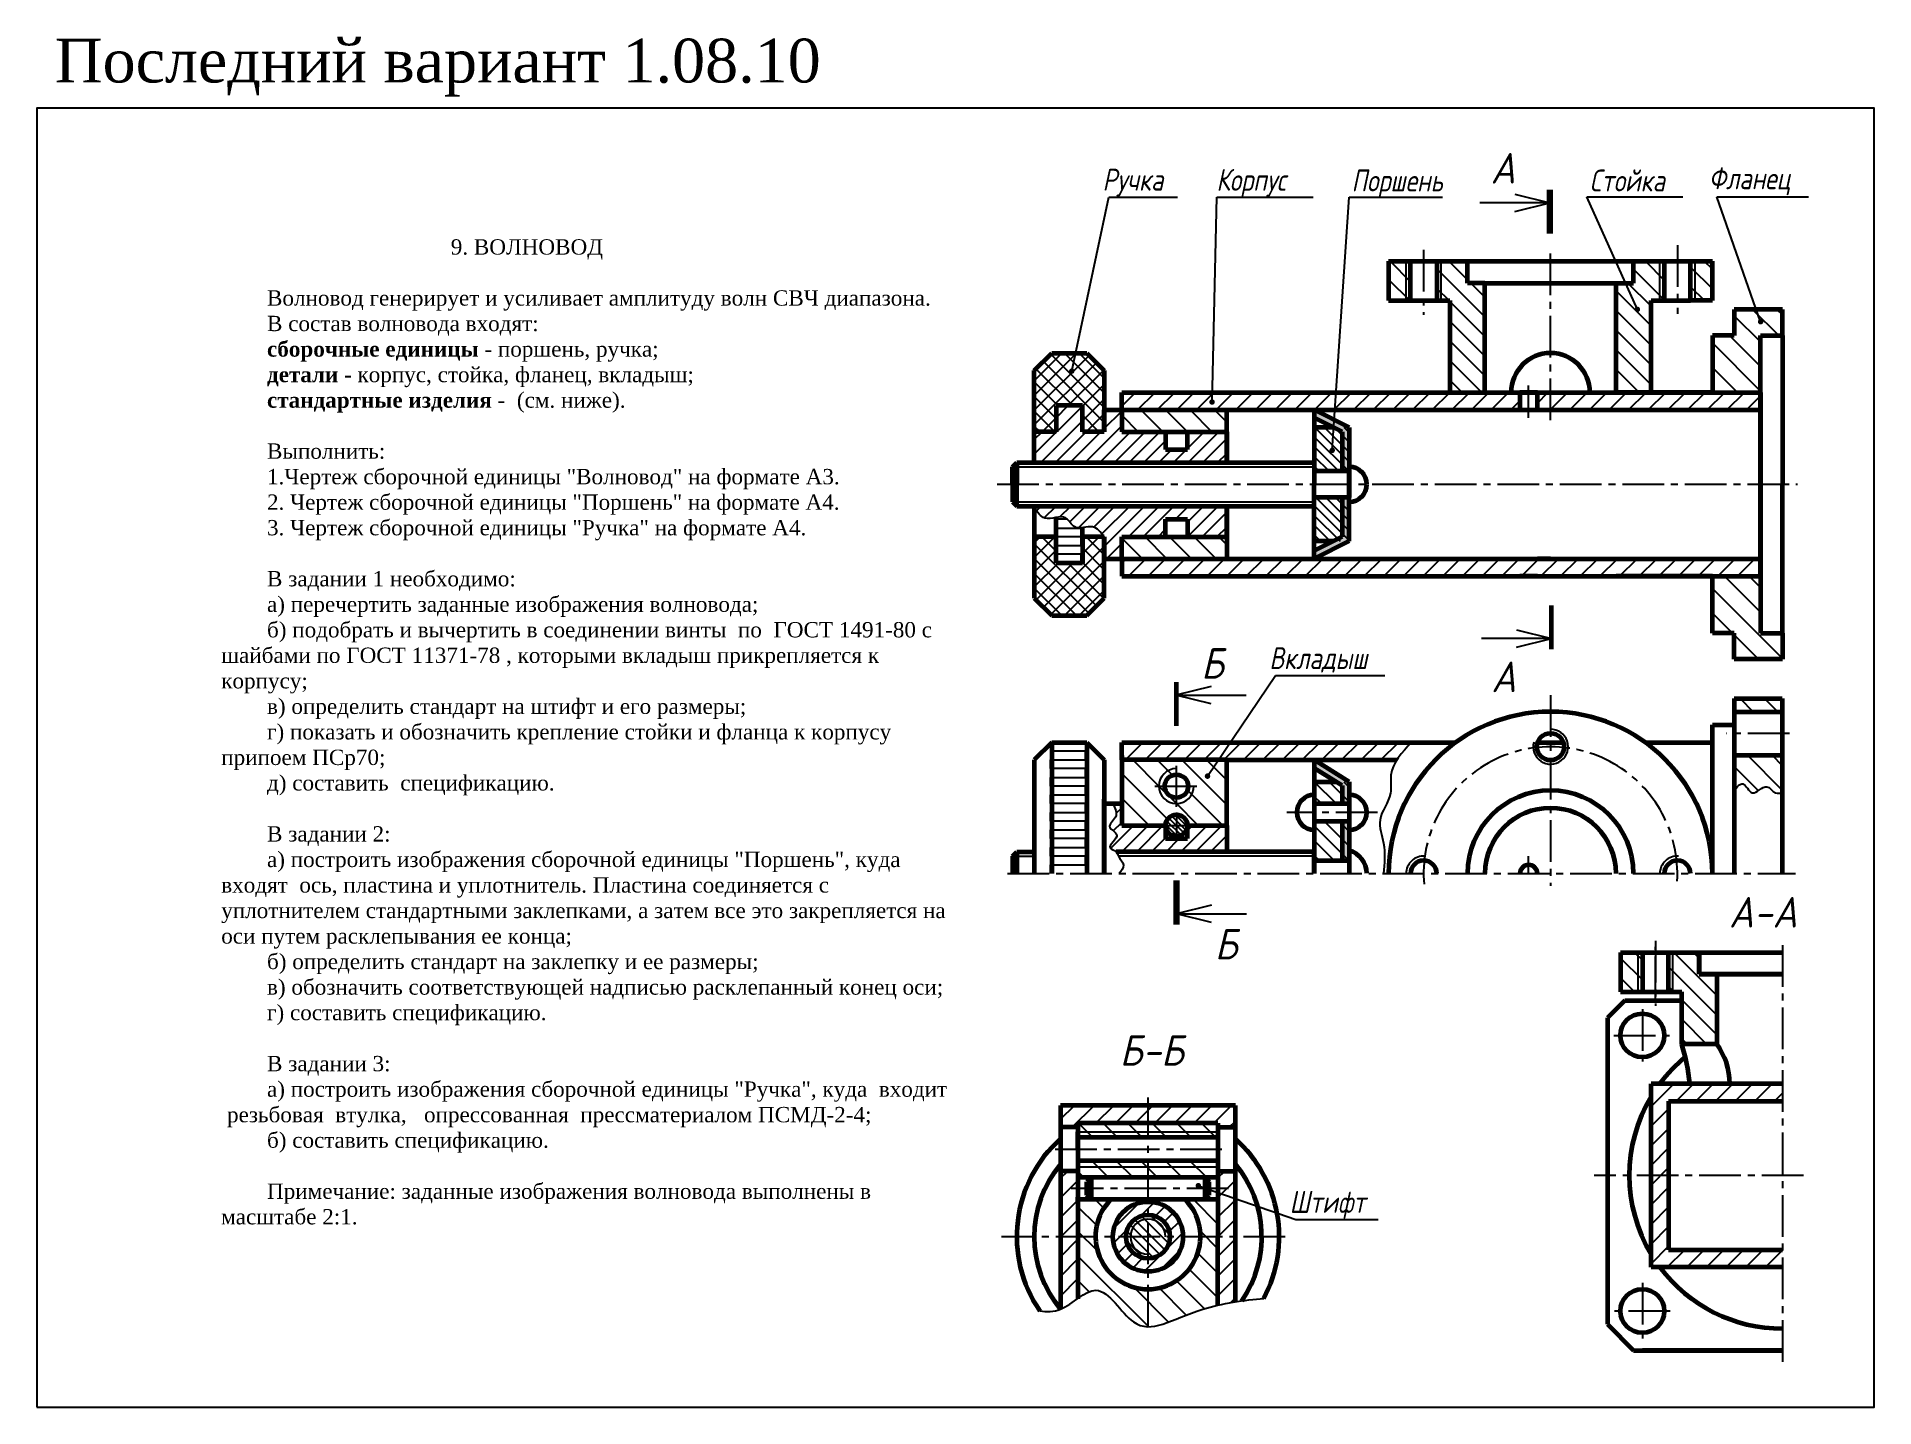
# Model space of a CAD drawing. Header units: millimetres. Extents: x 0 to 420, y 0 to 313.
import ezdxf

# ---------------------------------------------------------------- set-up
doc = ezdxf.new("R2010")
doc.units = ezdxf.units.MM
doc.header["$LTSCALE"] = 0.5
doc.linetypes.add('CENTER2', pattern=[28.575, 19.05, -3.175, 3.175, -3.175])
doc.layers.get('0').update_dxf_attribs({"linetype": 'CONTINUOUS', "lineweight": 60})
doc.styles.get("Standard").update_dxf_attribs({"font": 'isocpeui.ttf', "width": 0.8})
doc.styles.add('стиль1', font='TIMES.TTF')
doc.dimstyles.new('ISO-25', dxfattribs={"dimtxt": 2.5, "dimasz": 5, "dimexe": 1.25, "dimexo": 0.625, "dimtad": 1, "dimtxsty": 'Standard', "dimcen": 2.5, "dimadec": 0, "dimazin": 0, "dimtfac": 1, "dimtmove": 0, "dimatfit": 3, "dimfxl": 0, "dimarcsym": 0})
doc.dimstyles.get("Standard").update_dxf_attribs({"dimtxt": 5, "dimasz": 5, "dimexe": 2, "dimexo": 0, "dimgap": 1.5, "dimtad": 1, "dimdec": 0, "dimzin": 0, "dimtxsty": 'Standard', "dimcen": 5, "dimadec": 0, "dimazin": 0, "dimtfac": 1, "dimtdec": 0, "dimtofl": 0, "dimtmove": 0, "dimatfit": 3, "dimldrblk": 'DOTSMALL', "dimfxl": 0, "dimtolj": 1, "dimtzin": 0, "dimarcsym": 0})
pattern_1 = [(45, (19.0726, -4.5375), (-1.683798, 1.683798), [])]

msp = doc.modelspace()

# ---------------------------------------------------------------- hatches: boundary and pattern name
at = {"lineweight": -3}
h = msp.add_hatch(dxfattribs=at)
h.set_pattern_fill('ANSI31', angle=90, style=0)
h.set_pattern_definition([(135, (19.0726, -4.5375), (-2.245064, -2.245064), [])])
h.paths.add_polyline_path([(309, 253), (313, 253), (313, 262), (309, 262)])
h.paths.add_polyline_path([(323, 232), (331, 232), (331, 257), (327, 257), (327, 262), (321, 262), (321, 253), (323, 253)])
h.paths.add_polyline_path([(369, 253), (371, 253), (371, 262), (365, 262), (365, 257), (361, 257), (361, 232), (369, 232)])
h.paths.add_polyline_path([(378.96, 253), (383, 253), (383, 262), (378.96, 262)])
h.paths.add_polyline_path([(378.96, 262), (378, 262), (378, 253), (378.96, 253)])
h.paths.add_polyline_path([(372, 262), (371, 262), (371, 253), (372, 253)])
h.paths.add_polyline_path([(321, 262), (320, 262), (320, 253), (321, 253)])
h.paths.add_polyline_path([(314, 262), (313, 262), (313, 253), (314, 253)])
h = msp.add_hatch(dxfattribs=at)
h.set_pattern_fill('ANSI31', scale=1.25, angle=90, style=0)
h.set_pattern_definition([(135, (19.0726, -4.5375), (-2.80633, -2.80633), [])])
h.paths.add_polyline_path([(272, 223), (272, 228), (248, 228), (248, 223), (258, 223)])
h.paths.add_polyline_path([(248, 199), (248, 194), (272, 194), (272, 199)])
h.paths.add_polyline_path([(383, 177), (388, 177), (388, 171), (399, 171), (399, 177), (394, 177), (394, 190), (383, 190)])
h.paths.add_polyline_path([(394, 245), (399, 245), (399, 251), (388, 251), (388, 245), (383, 245), (383, 232), (394, 232)])
h = msp.add_hatch(dxfattribs=at)
h.set_pattern_fill('ANSI37', scale=0.75, style=0)
h.set_pattern_definition([(45, (19.0726, -4.5375), (-1.683798, 1.683798), []), (135, (19.0726, -4.5375), (-1.683798, -1.683798), [])])
h.paths.add_polyline_path([(239, 229), (239, 223), (244, 223), (244, 228), (244, 237), (240, 241), (232, 241), (228, 237), (228, 223), (233, 223), (233, 229)])
h.paths.add_polyline_path([(233, 193), (233, 199), (228, 199), (228, 185), (232, 181), (240, 181), (244, 185), (244, 199), (239, 199), (239, 197), (239, 193)])
h = msp.add_hatch(dxfattribs=at)
h.set_pattern_fill('ANSI31', style=0)
h.set_pattern_definition([(45, (19.0726, -4.5375), (-2.245064, 2.245064), [])])
h.paths.add_polyline_path([(339, 232), (331, 232), (323, 232), (248, 232), (248, 228), (272, 228), (292, 228), (339, 228)])
h.paths.add_polyline_path([(394, 232), (346, 232), (346, 228), (394, 228)])
h.paths.add_polyline_path([(346, 232), (343, 232), (343, 228), (346, 228)])
h.paths.add_polyline_path([(394, 194), (292, 194), (272, 194), (248, 194), (248, 190), (394, 190)])
h = msp.add_hatch(dxfattribs=at)
h.set_pattern_fill('ANSI31', scale=0.75, style=0)
h.set_pattern_definition(pattern_1)
h.paths.add_polyline_path([(272, 223), (263, 223), (263, 219), (258, 219), (258, 223), (248, 223), (248, 228), (244, 228), (244, 223), (239, 223), (239, 229), (233, 229), (233, 223), (228, 223), (228, 216), (272, 216)])
h = msp.add_hatch(color=7, dxfattribs=at)
h.paths.add_polyline_path([(298.4, 223.01), (298.4, 214), (300, 214), (300, 224), (292, 228), (292, 226.21)])
h.paths.add_polyline_path([(300, 208), (298.4, 208), (298.4, 198.99), (292, 195.79), (292, 194), (300, 198)])
h = msp.add_hatch(dxfattribs=at)
h.set_pattern_fill('LINE', scale=0.5, angle=135, style=0)
h.set_pattern_definition([(135, (135.5478, 117.8898), (-1.122532, -1.122532), [])])
h.paths.add_polyline_path([(300, 224), (292, 224), (292, 214), (300, 214)])
h.paths.add_polyline_path([(300, 208), (292, 208), (292, 198), (300, 198)])
h = msp.add_hatch(dxfattribs=at)
h.set_pattern_fill('ANSI31', scale=0.75, style=0)
h.set_pattern_definition(pattern_1)
edge = h.paths.add_edge_path()
edge.add_line((228, 206), (228, 205.71))
edge.add_spline(control_points=[(228, 205.71), (228.7, 204.63), (230.38, 202.06), (235.18, 204.72), (237.16, 200.04), (241.51, 202.23), (243.21, 200.02), (244, 199)], knot_values=[0, 0, 0, 0, 3.449076, 8.225299, 11.088306, 15.187801, 18.670582, 18.670582, 18.670582, 18.670582], degree=3, periodic=0)
edge.add_line((244, 199), (244, 194))
edge.add_line((244, 194), (248, 194))
edge.add_line((248, 194), (248, 199))
edge.add_line((248, 199), (258, 199))
edge.add_line((258, 199), (258, 203))
edge.add_line((258, 203), (263, 203))
edge.add_line((263, 203), (263, 199))
edge.add_line((263, 199), (272, 199))
edge.add_line((272, 199), (272, 206))
edge.add_line((272, 206), (228, 206))
h = msp.add_hatch(dxfattribs=at)
h.set_pattern_fill('ANSI31', scale=1.25, angle=90, style=0)
h.set_pattern_definition([(135, (19.0726, -0.9554), (-2.80633, -2.80633), [])])
h.paths.add_polyline_path([(398.99, 159), (398.99, 162), (388, 162), (388, 159)])
edge = h.paths.add_edge_path()
edge.add_line((388, 149), (388, 140.97))
edge.add_spline(control_points=[(388, 140.97), (388.67, 141.83), (390.15, 143.72), (392.05, 138.71), (395.3, 143.24), (397.06, 140.14), (398.45, 140.38), (398.99, 140.48)], knot_values=[0, 0, 0, 0, 2.493003, 5.493714, 9.088891, 11.516153, 13.071434, 13.071434, 13.071434, 13.071434], degree=3, periodic=0)
edge.add_line((398.99, 140.48), (398.99, 149))
edge.add_line((398.99, 149), (388, 149))
h = msp.add_hatch(dxfattribs=at)
h.set_pattern_fill('ANSI31', style=0)
h.set_pattern_definition([(45, (19.0726, -0.9554), (-2.245064, 2.245064), [])])
edge = h.paths.add_edge_path()
edge.add_spline(control_points=[(310.86, 148), (311.75, 149.39), (312.98, 150.7), (314.2, 152)], knot_values=[0, 0, 0, 0, 4.948753, 4.948753, 4.948753, 4.948753], degree=3, periodic=0)
edge.add_line((314.2, 152), (248, 152))
edge.add_line((248, 152), (248, 148))
edge.add_line((248, 148), (272, 148))
edge.add_line((272, 148), (310.86, 148))
h = msp.add_hatch(dxfattribs=at)
h.set_pattern_fill('ANSI31', scale=1.25, angle=90, style=0)
h.paths.add_polyline_path([(272, 148), (248, 148), (248, 138), (248, 133), (258, 133, -1), (263, 133), (263.41, 133), (272, 133)])
h.paths.add_polyline_path([(260.5, 146), (260.5, 144.67, -0.414214), (263.17, 142), (264.5, 142, -2.414214)], flags=16)
h.paths.add_polyline_path([(264.5, 142), (263.17, 142, -0.414214), (260.5, 139.33), (260.5, 138, 0.414214)], flags=0)
h.paths.add_polyline_path([(257.83, 142), (256.5, 142, 0.414214), (260.5, 138), (260.5, 139.33, -0.414214)], flags=16)
h.paths.add_polyline_path([(260.5, 146, 0.414214), (256.5, 142), (257.83, 142, -0.414214), (260.5, 144.67)], flags=0)
h = msp.add_hatch(color=7, dxfattribs=at)
h.paths.add_polyline_path([(298.4, 142.11), (298.4, 138), (300, 138), (300, 143), (292, 148), (292, 146.11)])
h.paths.add_polyline_path([(300, 134), (298.4, 134), (298.4, 125), (300, 125)])
h = msp.add_hatch(dxfattribs=at)
h.set_pattern_fill('LINE', scale=0.75, angle=135, style=0)
h.set_pattern_definition([(135, (135.5478, 131.081), (-1.683798, -1.683798), [])])
h.paths.add_polyline_path([(300, 138), (300, 143), (292, 143), (292, 138)])
h.paths.add_polyline_path([(292, 125), (300, 125), (300, 134), (292, 134)])
h = msp.add_hatch(dxfattribs=at)
h.set_pattern_fill('ANSI31', scale=0.75, style=0)
h.set_pattern_definition([(45, (19.0726, -0.9554), (-1.683798, 1.683798), [])])
edge = h.paths.add_edge_path()
edge.add_line((272, 127), (272, 133))
edge.add_line((272, 133), (263, 133))
edge.add_line((263, 133), (263, 130))
edge.add_line((263, 130), (258, 130))
edge.add_line((258, 130), (258, 133))
edge.add_line((258, 133), (257.59, 133))
edge.add_line((257.59, 133), (248, 133))
edge.add_line((248, 133), (248, 138))
edge.add_line((248, 138), (246, 138))
edge.add_spline(control_points=[(246, 138), (246.52, 136.96), (247.49, 135.02), (243.98, 132.52), (248.55, 130.87), (243.9, 127.89), (246.35, 127.4), (246.73, 127)], knot_values=[0, 0, 0, 0, 3.128928, 5.819435, 8.197338, 11.522193, 13.180616, 13.180616, 13.180616, 13.180616], degree=3, periodic=0)
edge.add_line((246.73, 127), (272, 127))
h = msp.add_hatch(dxfattribs=at)
h.set_pattern_fill('LINE', scale=0.25, angle=135, style=0)
h.set_pattern_definition([(135, (135.5478, 131.0811), (-0.561266, -0.561266), [])])
h.paths.add_polyline_path([(263, 133), (260.5, 133), (260.5, 130.5, 0.414214)])
h.paths.add_polyline_path([(260.5, 135.5), (260.5, 133), (263, 133, 0.414214)])
h.paths.add_polyline_path([(260.5, 135.5, 0.414214), (258, 133), (260.5, 133)])
h.paths.add_polyline_path([(260.5, 133), (258, 133, 0.414214), (260.5, 130.5)])
h = msp.add_hatch(dxfattribs=at)
h.set_pattern_fill('ANSI31', angle=90, style=0)
h.set_pattern_definition([(135, (21.0163, 3.6377), (-2.245064, -2.245064), [])])
h.paths.add_polyline_path([(366, 104), (362, 104), (362, 95), (366, 95)])
h.paths.add_polyline_path([(376, 95), (376, 83), (384, 83), (384, 99), (380, 99), (380, 104), (374, 104), (374, 95)])
h.paths.add_polyline_path([(374, 104), (373, 104), (373, 95), (374, 95)])
h.paths.add_polyline_path([(367, 104), (366, 104), (366, 95), (367, 95)])
h = msp.add_hatch(dxfattribs=at)
h.set_pattern_fill('ANSI31', style=0)
h.set_pattern_definition([(45, (21.0163, 3.6377), (-2.245064, 2.245064), [])])
h.paths.add_polyline_path([(373, 70), (399, 70), (399, 74), (369, 74), (369, 53), (373, 53)])
h.paths.add_polyline_path([(373, 53), (369, 53), (369, 32), (399, 32), (399, 36), (373, 36)])
h = msp.add_hatch(dxfattribs=at)
h.set_pattern_fill('ANSI31', style=0)
h.set_pattern_definition([(45, (20, 0), (-2.245064, 2.245064), [])])
h.paths.add_polyline_path([(234, 69), (234, 64), (238, 64), (238, 64.95), (254, 64.95), (254, 69)])
h.paths.add_polyline_path([(274, 69), (254, 69), (254, 64.95), (270, 64.95), (270, 64), (274, 64)])
h.paths.add_polyline_path([(270, 39), (274, 39), (274, 54), (270, 54)])
edge = h.paths.add_edge_path()
edge.add_spline(control_points=[(270, 23.33), (271.31, 23.63), (272.66, 23.9), (274, 24.12)], knot_values=[50.396064, 50.396064, 50.396064, 50.396064, 53.039424, 53.039424, 53.039424, 53.039424], degree=3, periodic=0)
edge.add_line((274, 24.12), (274, 39))
edge.add_line((274, 39), (270, 39))
edge.add_line((270, 39), (270, 23.33))
edge = h.paths.add_edge_path()
edge.add_line((238, 39), (234, 39))
edge.add_line((234, 39), (234, 22.41))
edge.add_spline(control_points=[(234, 22.41), (234, 22.41), (235.37, 22.97), (236.7, 24), (238, 24.91)], knot_values=[11.611367, 11.611367, 11.611367, 11.611367, 11.612717, 15.94499, 15.94499, 15.94499, 15.94499], degree=3, periodic=0)
edge.add_line((238, 24.91), (238, 39))
h.paths.add_polyline_path([(238, 54), (234, 54), (234, 39), (238, 39)])
h = msp.add_hatch(dxfattribs=at)
h.set_pattern_fill('ANSI31', scale=1.25, angle=90, style=0)
h.paths.add_polyline_path([(270, 64.95), (254, 64.95), (254, 63), (270, 63)])
h.paths.add_polyline_path([(270, 63), (254, 63), (254, 61.67), (270, 61.67)])
h.paths.add_polyline_path([(254, 64.95), (238, 64.95), (238, 63), (254, 63)])
h.paths.add_polyline_path([(254, 63), (238, 63), (238, 61.67), (254, 61.67)])
h.paths.add_polyline_path([(270, 56.33), (254, 56.33), (254, 55), (270, 55), (270, 55.07), (270, 55.07)])
h.paths.add_polyline_path([(270, 55), (254, 55), (254, 52.5), (270, 52.5)])
h.paths.add_polyline_path([(254, 56.33), (238, 56.33), (238, 55), (254, 55)])
h.paths.add_polyline_path([(254, 55), (238, 55), (238, 52.5), (254, 52.5)])
h = msp.add_hatch(dxfattribs=at)
h.set_pattern_fill('ANSI31', scale=1.25, angle=90, style=0)
h.set_pattern_definition([(135, (20, 0), (-2.80633, -2.80633), [])])
h.paths.add_polyline_path([(245.53, 47.5), (238, 47.5), (238, 47), (238, 39), (242, 39, -0.199364)])
h.paths.add_polyline_path([(270, 47.5), (262.47, 47.5, -0.199364), (266, 39), (270, 39)])
edge = h.paths.add_edge_path()
edge.add_line((270, 39), (266, 39))
edge.add_arc((254, 39), 12, -90, 0, ccw=False)
edge.add_line((254, 27), (254, 18.42))
edge.add_spline(control_points=[(254, 18.42), (257.28, 18.36), (261.88, 21.22), (268.8, 23.05), (270, 23.33)], knot_values=[36.049208, 36.049208, 36.049208, 36.049208, 47.977442, 50.396064, 50.396064, 50.396064, 50.396064], degree=3, periodic=0)
edge.add_line((270, 23.33), (270, 39))
edge = h.paths.add_edge_path()
edge.add_line((242, 39), (238, 39))
edge.add_line((238, 39), (238, 24.91))
edge.add_spline(control_points=[(238, 24.91), (239.42, 25.91), (244.01, 28.81), (248.86, 19.61), (252.84, 18.43), (254, 18.42)], knot_values=[15.94499, 15.94499, 15.94499, 15.94499, 20.698277, 31.841937, 36.049208, 36.049208, 36.049208, 36.049208], degree=3, periodic=0)
edge.add_line((254, 18.42), (254, 27))
edge.add_arc((254, 39), 12, 180, 270, ccw=False)
h = msp.add_hatch(dxfattribs=at)
h.set_pattern_fill('ANSI31', scale=0.75, style=0)
h.set_pattern_definition([(45, (20, 0), (-1.683798, 1.683798), [])])
h.paths.add_polyline_path([(249, 39), (246, 39, 0.414214), (254, 31), (254, 34, -0.414214)])
h.paths.add_polyline_path([(262, 39), (259, 39, -0.414214), (254, 34), (254, 31, 0.414214)])
h.paths.add_polyline_path([(254, 47), (254, 44, -0.414214), (259, 39), (262, 39, 0.414214)])
h.paths.add_polyline_path([(254, 44), (254, 47, 0.414214), (246, 39), (249, 39, -0.414214)])
h = msp.add_hatch(dxfattribs=at)
h.set_pattern_fill('ANSI31', scale=0.5, angle=90, style=0)
h.set_pattern_definition([(135, (20, 0), (-1.122532, -1.122532), [])])
h.paths.add_polyline_path([(254, 43), (254, 39), (258, 39, 0.414214)])
h.paths.add_polyline_path([(259, 39), (254, 39), (254, 34, 0.414214)])
h.paths.add_polyline_path([(254, 39), (250, 39, 0.414214), (254, 35)], flags=17)
h.paths.add_polyline_path([(254, 43, 0.414214), (250, 39), (254, 39)])
h.paths.add_polyline_path([(254, 43), (254, 44, 0.414214), (249, 39), (250, 39, -0.414214)])
h.paths.add_polyline_path([(254, 44), (254, 43, -0.414214), (258, 39), (259, 39, 0.414214)])
h.paths.add_polyline_path([(250, 39), (249, 39, 0.414214), (254, 34), (254, 35, -0.414214)])

# ---------------------------------------------------------------- linework, layer by layer
for p, q in [((337.82, 277.34), (345.86, 275.33)), ((345.81, 275.36), (329.81, 275.36)), ((345.81, 275.36), (337.81, 275.36)), ((337.81, 273.36), (345.86, 275.35)), ((338.22, 177.75), (346.22, 175.75)), ((346.22, 175.75), (330.22, 175.75)), ((346.22, 175.75), (338.22, 175.75)), ((338.22, 173.75), (346.22, 175.75)), ((268.41, 164.78), (260.37, 162.77)), ((268.42, 160.8), (260.37, 162.8)), ((260.42, 162.8), (276.42, 162.8)), ((260.42, 162.8), (268.42, 162.8)), ((268.5, 114.82), (260.5, 112.82)), ((260.5, 112.82), (276.5, 112.82)), ((260.5, 112.82), (268.5, 112.82)), ((268.5, 110.82), (260.5, 112.82))]:
    msp.add_line(p, q, dxfattribs=at)
at = {"lineweight": 100}
for p, q in [((345.81, 278.35), (345.81, 268.35)), ((260.48, 110.39), (260.48, 120.39))]:
    msp.add_line(p, q, dxfattribs=at)
at = {"color": 7, "linetype": 'CENTER2', "lineweight": -3}
for p, q in [((317, 264.61), (317, 249.75)), ((375, 265.67), (375, 250)), ((346, 225.7), (346, 264.32)), ((341, 226.2), (341, 233.6)), ((219.55, 211), (402.43, 211)), ((346, 162.79), (346, 119.21)), ((400.63, 154), (386.25, 154)), ((260.5, 137.24), (260.5, 146.63)), ((255.6, 142), (265.17, 142)), ((260.5, 136), (260.5, 130)), ((306.48, 136), (285.7, 136)), ((257.59, 133), (263.41, 133)), ((221.91, 122), (402, 122)), ((370, 106.61), (370, 91.75)), ((370, 93.5), (370, 105.23)), ((399, 105.67), (399, 10.24)), ((367, 90.98), (367, 79.02)), ((360.5, 85), (373.5, 85)), ((254, 70.85), (254, 17.29)), ((232.81, 59), (271.3, 59)), ((403.8, 53), (356, 53)), ((272.42, 50), (236.42, 50)), ((285.33, 39), (220.53, 39)), ((367, 28.43), (367, 15.57)), ((373.36, 22), (360.64, 22))]:
    msp.add_line(p, q, dxfattribs=at)
at = {"color": 7, "lineweight": 60}
for p, q in [((309, 262), (309, 253)), ((309, 262), (383, 262)), ((314, 253), (314, 262)), ((314, 262), (317, 262)), ((320, 262), (320, 253)), ((327, 257), (327, 262)), ((365, 257), (365, 262)), ((372, 262), (372, 253)), ((378, 253), (378, 262)), ((383, 253), (383, 262)), ((331, 257), (327, 257)), ((331, 232), (331, 257)), ((331, 257), (361, 257)), ((361, 232), (361, 257)), ((361, 257), (365, 257)), ((309, 253), (323, 253)), ((323, 253), (323, 232)), ((369, 232), (369, 253)), ((369, 253), (378, 253)), ((383, 253), (378, 253)), ((399, 251), (388, 251)), ((388, 251), (388, 245)), ((399, 245), (399, 251)), ((388, 245), (383, 245)), ((383, 245), (383, 232)), ((394, 211), (394, 245)), ((394, 245), (399, 245)), ((399, 245), (399, 211)), ((228, 237), (232, 241)), ((232, 241), (240, 241)), ((240, 241), (244, 237)), ((228, 216), (228, 237)), ((244, 237), (244, 223)), ((248, 228), (248, 232)), ((248, 232), (394, 232)), ((323, 232), (331, 232)), ((323, 232), (337, 232)), ((331, 232), (346, 232)), ((343, 232), (339, 232)), ((339, 232), (339, 228)), ((343, 228), (343, 232)), ((355, 232), (369, 232)), ((369, 232), (361, 232)), ((383, 232), (369, 232)), ((383, 232), (394, 232)), ((394, 232), (394, 211)), ((239, 229), (233, 229)), ((233, 229), (233, 223)), ((239, 223), (239, 229)), ((244, 223), (244, 228)), ((244, 228), (272, 228)), ((244, 228), (248, 228)), ((248, 228), (248, 223)), ((272, 228), (292, 228)), ((272, 216), (272, 228)), ((292, 228), (292, 211)), ((300, 224), (292, 228)), ((292, 228), (393.83, 228)), ((233, 223), (228, 223)), ((244, 223), (239, 223)), ((248, 223), (272, 223)), ((248, 223), (258, 223)), ((258, 223), (258, 219)), ((263, 219), (263, 223)), ((272, 223), (272, 216)), ((298.4, 223.01), (292, 226.21)), ((296.42, 224), (292, 224)), ((298.4, 223.01), (298.4, 214)), ((300, 224), (300, 211)), ((258, 219), (263, 219)), ((223, 215), (224, 216)), ((223, 211), (223, 215)), ((224, 216), (292, 216)), ((224, 216), (228, 216)), ((224, 216), (224, 211)), ((223, 211), (223, 207)), ((224, 206), (224, 211)), ((300, 214), (292, 214)), ((292, 194), (292, 211)), ((300, 211), (300, 214)), ((300, 198), (300, 211)), ((300, 211), (300, 208)), ((394, 211), (394, 177)), ((394, 190), (394, 211)), ((399, 177), (399, 211)), ((223, 207), (224, 206)), ((224, 206), (292, 206)), ((224, 206), (228, 206)), ((228, 206), (228, 185)), ((272, 206), (272, 194)), ((272, 199), (272, 206)), ((300, 208), (292, 208)), ((298.4, 208), (298.4, 198.99)), ((233, 199), (233, 203.43)), ((258, 199), (258, 203)), ((258, 203), (263, 203)), ((263, 203), (263, 199)), ((233, 199), (228, 199)), ((233, 199), (233, 201)), ((233, 193), (233, 199)), ((239, 199), (239, 201.07)), ((239, 201), (239, 201.07)), ((239, 199), (239, 193)), ((244, 199), (239, 199)), ((239, 197), (239, 199)), ((244, 185), (244, 199)), ((244, 199), (244, 194)), ((248, 199), (272, 199)), ((248, 199), (258, 199)), ((248, 194), (248, 199)), ((298.4, 198.99), (292, 195.79)), ((296.42, 198), (292, 198)), ((300, 198), (292, 194)), ((233, 195), (233, 197)), ((239, 193), (239, 195)), ((244, 194), (248, 194)), ((244, 194), (272, 194)), ((248, 194), (248, 190)), ((272, 194), (292, 194)), ((292, 194), (394, 194)), ((346, 194), (343, 194)), ((239, 193), (233, 193)), ((248, 190), (394, 190)), ((323, 190), (331, 190)), ((331, 190), (346, 190)), ((343, 190), (339, 190)), ((369, 190), (361, 190)), ((383, 190), (369, 190)), ((383, 177), (383, 190)), ((383, 190), (394, 190)), ((228, 185), (232, 181)), ((240, 181), (244, 185)), ((232, 181), (240, 181)), ((388, 177), (383, 177)), ((388, 171), (388, 177)), ((394, 177), (399, 177)), ((399, 177), (399, 171)), ((399, 171), (388, 171)), ((388, 162), (398.99, 162)), ((388, 162), (388, 156)), ((398.99, 162), (398.99, 122)), ((383, 122), (383, 156)), ((383, 156), (388, 156)), ((388, 159), (398.99, 159)), ((388, 156), (388, 122)), ((398.99, 159), (398.99, 149)), ((232, 152), (228, 148)), ((232, 152), (240, 152)), ((232, 152), (232, 122)), ((240, 152), (240, 122)), ((240, 152), (244, 148)), ((248, 148), (248, 152)), ((248, 152), (324.34, 152)), ((343.07, 152), (348.93, 152)), ((367.66, 152), (383, 152)), ((228, 148), (228, 122)), ((232, 146), (232, 148)), ((240, 148), (240, 150)), ((244, 148), (244, 122)), ((248, 149), (248, 139)), ((272, 148), (248, 148)), ((248, 148), (248, 138)), ((272, 133), (272, 148)), ((272, 148), (310.86, 148)), ((292, 148), (292, 122)), ((292, 148), (292, 143)), ((300, 143), (292, 148)), ((398.99, 149), (388, 149)), ((232, 142), (232, 144)), ((240, 144), (240, 146)), ((292, 143), (296.98, 143)), ((292, 143), (292, 138)), ((300, 143), (300, 122)), ((232, 138), (232, 140)), ((240, 140), (240, 142)), ((244, 122), (244, 139)), ((248, 139), (248, 134)), ((298.4, 142.11), (298.4, 138)), ((232, 134), (232, 136)), ((240, 136), (240, 138)), ((244, 122), (244, 138)), ((244, 138), (248, 138)), ((248, 138), (248, 133)), ((292, 138), (300, 138)), ((292, 138), (292, 134)), ((232, 130), (232, 132)), ((240, 132), (240, 134)), ((248, 133), (258, 133)), ((258, 133), (258, 130)), ((263, 130), (263, 133)), ((263, 133), (272, 133)), ((272, 133), (272, 127)), ((292, 134), (300, 134)), ((298.4, 134), (298.4, 125)), ((223, 126), (224, 127)), ((223, 126), (223, 122)), ((224, 127), (228, 127)), ((224, 127), (224, 122)), ((232, 126), (232, 128)), ((240, 128), (240, 130)), ((240, 124), (240, 126)), ((292, 127), (246.73, 127)), ((258, 130), (263, 130)), ((292, 126), (292, 127)), ((292, 125), (292, 126)), ((232, 122), (232, 124)), ((292, 122), (292, 125)), ((292, 125), (300, 125)), ((362, 104), (399, 104)), ((362, 104), (362, 95)), ((367, 104), (367, 95)), ((367, 104), (370, 104)), ((373, 95), (373, 104)), ((380, 104), (380, 99)), ((380, 99), (380, 104)), ((380, 99), (399, 99)), ((384, 99), (380, 99)), ((399, 99), (384, 99)), ((384, 99), (384, 83)), ((363, 93), (359, 89)), ((362, 95), (376, 95)), ((363, 95), (363, 95)), ((363, 93), (363, 93)), ((363, 93), (376, 93)), ((376, 83), (376, 95)), ((359, 89), (359, 19)), ((384, 83), (376, 83)), ((369, 74), (399, 74)), ((369, 32), (369, 73.96)), ((274, 69), (234, 69)), ((234, 69), (234, 22.39)), ((274, 39), (274, 69)), ((373, 70), (373, 36)), ((373, 70), (399, 70)), ((238, 64), (234, 64)), ((270, 64.95), (238, 64.95)), ((238, 64.95), (238, 55.02)), ((238, 59), (238, 63)), ((270, 64.95), (270, 55.02)), ((270, 64), (274, 64)), ((270, 61.67), (238, 61.67)), ((270, 56.33), (238, 56.33)), ((238, 55.07), (238, 24.8)), ((270, 55.07), (270, 39)), ((274, 55.05), (274, 55.75)), ((238, 54), (234, 54)), ((270, 52.5), (238, 52.5)), ((238, 52), (238, 50)), ((238, 52), (238, 51)), ((241, 52.5), (240, 51.5)), ((240, 48.5), (240, 51.5)), ((240, 50), (240, 51.5)), ((241, 52.5), (241, 47.5)), ((267, 52.5), (268, 51.5)), ((267, 52.5), (267, 47.5)), ((268, 48.5), (268, 51.5)), ((268, 50), (268, 51.5)), ((270, 54), (274, 54)), ((238, 47), (238, 48)), ((270, 47.5), (238, 47.5)), ((241, 47.5), (240, 48.5)), ((267, 47.5), (268, 48.5)), ((270, 23.33), (270, 39)), ((274, 24.12), (274, 39)), ((373, 36), (399, 36)), ((399, 32), (369, 32)), ((359, 19), (365, 13)), ((365, 13), (399, 13)), ((399, 13), (367, 13))]:
    msp.add_line(p, q, dxfattribs=at)
at = {"color": 7, "lineweight": -3}
for p, q in [((313, 253), (313, 262)), ((321, 253), (321, 262)), ((371, 253), (371, 262)), ((378.96, 262), (378.96, 253)), ((223, 215), (292, 215)), ((223, 207), (292, 207)), ((235.57, 203), (233, 203)), ((233, 201), (239, 201)), ((239, 199), (233, 199)), ((233, 197), (239, 197)), ((239, 195), (233, 195)), ((240, 150), (232, 150)), ((232, 148), (240, 148)), ((240, 146), (232, 146)), ((232, 144), (240, 144)), ((240, 142), (232, 142)), ((232, 140), (240, 140)), ((240, 138), (232, 138)), ((232, 136), (240, 136)), ((240, 134), (232, 134)), ((232, 132), (240, 132)), ((223, 126), (228, 126)), ((240, 130), (232, 130)), ((232, 128), (240, 128)), ((240, 126), (232, 126)), ((292, 126), (247.22, 126)), ((232, 124), (240, 124)), ((341, 122), (341, 125.98)), ((366, 104), (366, 95)), ((374, 95), (374, 104)), ((238, 63), (270, 63)), ((238, 55), (270, 55))]:
    msp.add_line(p, q, dxfattribs=at)
at = {"lineweight": 60}
for p, q in [((346.24, 173.33), (346.24, 183.33)), ((260.42, 165.8), (260.42, 155.8))]:
    msp.add_line(p, q, dxfattribs=at)
at = {"color": 7}
msp.add_line((298.4, 142.11), (292, 146.11), dxfattribs=at)
at = {"color": 7, "lineweight": -3}
msp.add_lwpolyline([(0, 0), (420, 0), (420, 297), (0, 297)], close=True, dxfattribs=at)
at = {"color": 7, "lineweight": 60}
for centre, radius in [((346, 151), 3.09), ((260.5, 142), 2.67), ((260.5, 133), 2.5), ((367, 85), 5), ((254, 39), 8), ((254, 39), 5), ((367, 22), 5)]:
    msp.add_circle(centre, radius, dxfattribs=at)
for centre, radius, start, end in [((346, 232), 9, 0, 180), ((300, 211), 4, 0, 90), ((300, 211), 4, 270, 0), ((346, 122), 37, 0, 180), ((292, 136), 4, 90, 270), ((300, 136), 4, 270, 90), ((346, 122), 19, 0, 180), ((346, 122), 15, 0, 180), ((298.48, 122), 5.52, 0, 74.063), ((317, 122), 3, 0, 180), ((341, 122), 2, 0, 180), ((375, 122), 3, 0, 180), ((399, 53), 35, 129.3002, 143.1301), ((338.02, 70.59), 39.95, 4.8937, 18.0932), ((371.2, 73.73), 15.81, 0.9718, 35.8981), ((399, 53), 35, 148.9973, 211.0027), ((254, 39), 30, 131.8103, 214.3973), ((254, 39), 30, 331.8547, 48.1897), ((254, 39), 26, 140.2849, 219.7151), ((254, 39), 26, 325.6871, 39.7151), ((254, 39), 12, 134.9005, 45.0995), ((399, 53), 35, 216.8699, 270)]:
    msp.add_arc(centre, radius, start, end, dxfattribs=at)
at = {"color": 7, "lineweight": -3}
for centre, start, end in [((346.02, 151.02), 165.0504, 90.324), ((260.5, 142), 90, 0), ((317, 122), 86.0454, 180), ((375, 122), 86.0454, 180), ((254, 39), 0, 270)]:
    msp.add_arc(centre, 4, start, end, dxfattribs=at)
at = {"color": 7, "linetype": 'CENTER2', "lineweight": -3}
msp.add_arc((346, 122), 29, 356.5837, 187.0529, dxfattribs=at)
at = {"color": 7, "lineweight": -3}
for points in [[(244, 199), (241.34, 201.25), (237.24, 201.25), (235.22, 203.27), (230.44, 203.27), (228, 205.71)], [(314.2, 152), (309.54, 144.51), (309.42, 140.36), (307.03, 134.27), (307.83, 128.97), (307.83, 122)], [(388, 140.97), (389.94, 142.53), (392.13, 140.48), (395.45, 141.87), (397.44, 140.48), (398.99, 140.48)], [(246, 138), (246.56, 134.92), (245.24, 132.58), (246.87, 130.85), (245.34, 127.9), (246.73, 127), (247.22, 126), (248.4, 123.93), (247.38, 122)]]:
    msp.add_spline(points, degree=3, dxfattribs=at)
msp.add_open_spline([(229.25, 22.05), (230.86, 21.74), (235.38, 21.83), (242.96, 30.79), (251.74, 14.15), (261.78, 22.23), (276.15, 24.61), (280.45, 24.85)], degree=3, knots=[6.68909, 6.68909, 6.68909, 6.68909, 11.612717, 20.698277, 31.841937, 47.977442, 57.440603, 57.440603, 57.440603, 57.440603], dxfattribs=at)

# ---------------------------------------------------------------- texts
at = {"color": 1, "lineweight": -3, "style": 'стиль1'}
msp.add_text('Последний вариант 1.08.10', height=10, dxfattribs=at).set_placement((4.14, 302.87))
at = {"color": 7, "lineweight": -3, "width": 0.9}
for s, p in [('A', (332.31, 279.76)), ('Б', (266.14, 166.57)), ('A', (332.47, 163.49)), ('А-А', (386.79, 109.67)), ('Б', (269.27, 102.38)), ('Б-Б', (247.54, 78.09))]:
    msp.add_text(s, height=7, dxfattribs=at).set_placement(p)
at = {"lineweight": -3, "width": 0.8}
for s, p in [('Ручка', (243.61, 278.15)), ('Корпус', (269.63, 278.11)), ('Поршень', (300.52, 277.97)), ('Стойка', (354.96, 277.96)), ('Фланец', (382.16, 278.46)), ('Вкладыш', (281.74, 168.75)), ('Штифт', (286.37, 44.44))]:
    msp.add_text(s, height=5, dxfattribs=at).set_placement(p)
at = {"color": 7, "insert": (38.63, 272.86), "char_height": 3.5, "width": 170.2044, "attachment_point": 1, "style": 'стиль1'}
msp.add_mtext('{\\fTimes New Roman|b0|i0|c204|p18;^I^I^I^I\\P^I^I^I^I9. ВОЛНОВОД\\P\\P^IВолновод генерирует и усиливает амплитуду волн СВЧ диапазона.\\P^IВ состав волновода входят:\\P^I\\fTimes New Roman|b1|i0|c204|p18;сборочные единицы\\fTimes New Roman|b0|i0|c204|p18; - поршень, ручка;\\P^I\\fTimes New Roman|b1|i0|c204|p18;детали\\fTimes New Roman|b0|i0|c204|p18; - корпус, стойка, фланец, вкладыш;\\P^I\\fTimes New Roman|b1|i0|c204|p18;стандартные изделия \\fTimes New Roman|b0|i0|c204|p18;-  (см. ниже).\\P\\P^IВыполнить:\\P^I1.Чертеж сборочной единицы "Волновод" на формате А3.\\P^I2. Чертеж сборочной единицы "Поршень" на формате А4.\\P^I3. Чертеж сборочной единицы "Ручка" на формате А4.\\P\\P^IВ задании 1 необходимо:\\P^Iа) перечертить заданные изображения волновода;\\P\\pi-3.53939,l3.53939;^Iб) подобрать и вычертить в соединении винты  по  ГОСТ 1491-80 с шайбами по ГОСТ 11371-78 , которыми вкладыш прикрепляется к корпусу;\\P\\pi0,l0;^Iв) определить стандарт на штифт и его размеры;\\P\\pi-3.53939,l3.53939;^Iг) показать и обозначить крепление стойки и фланца к корпусу припоем ПСр70;\\P\\pi0,l0;^Iд) составить  спецификацию.\\P\\P^IВ задании 2:\\P\\pi-3.53939,l3.53939;^Iа) построить изображения сборочной единицы "Поршень", куда  входят  ось, пластина и уплотнитель. Пластина соединяется с уплотнителем стандартными заклепками, а затем все это закрепляется на оси путем расклепывания ее конца; \\P\\pi0,l0;^Iб) определить стандарт на заклепку и ее размеры;\\P^Iв) обозначить соответствующей надписью расклепанный конец оси;\\P^Iг) составить спецификацию.\\P\\P^IВ задании 3:\\P\\pi-3.53939,l3.53939;^Iа) построить изображения сборочной единицы "Ручка", куда  входит  резьбовая  втулка,   опрессованная  прессматериалом ПСМД-2-4;\\P\\pi0,l0;^Iб) составить спецификацию.\\P^I\\P^IПримечание: заданные изображения волновода выполнены в \\P\\pi3.5;масштабе 2:1.\\P\\pi0;^I^I^I}', dxfattribs=at)

# ---------------------------------------------------------------- leaders
at = {"color": 7, "lineweight": -3}
for points, dimstyle in [([(236.58, 236.88), (245.06, 276.67), (260.73, 276.67)], 'Standard'), ([(268.64, 229.82), (269.75, 276.67), (291.72, 276.67)], 'Standard'), ([(296.1, 218.77), (300.01, 276.67), (321.31, 276.67)], 'Standard'), ([(365.85, 250.99), (354.28, 276.73), (376.21, 276.73)], 'Standard'), ([(394.03, 248.18), (384.01, 276.73), (404.98, 276.73)], 'Standard'), ([(267.6, 144.29), (283.18, 167.27), (308.12, 167.27)], 'Standard'), ([(265.51, 50.65), (287.82, 42.96), (306.6, 42.96)], 'ISO-25')]:
    msp.add_leader(points, dimstyle=dimstyle, override={"dimgap": 0.625, "dimtad": 0, "dimldrblk": 'DotSmall'}, dxfattribs=at)

doc.saveas('drawing.dxf')
